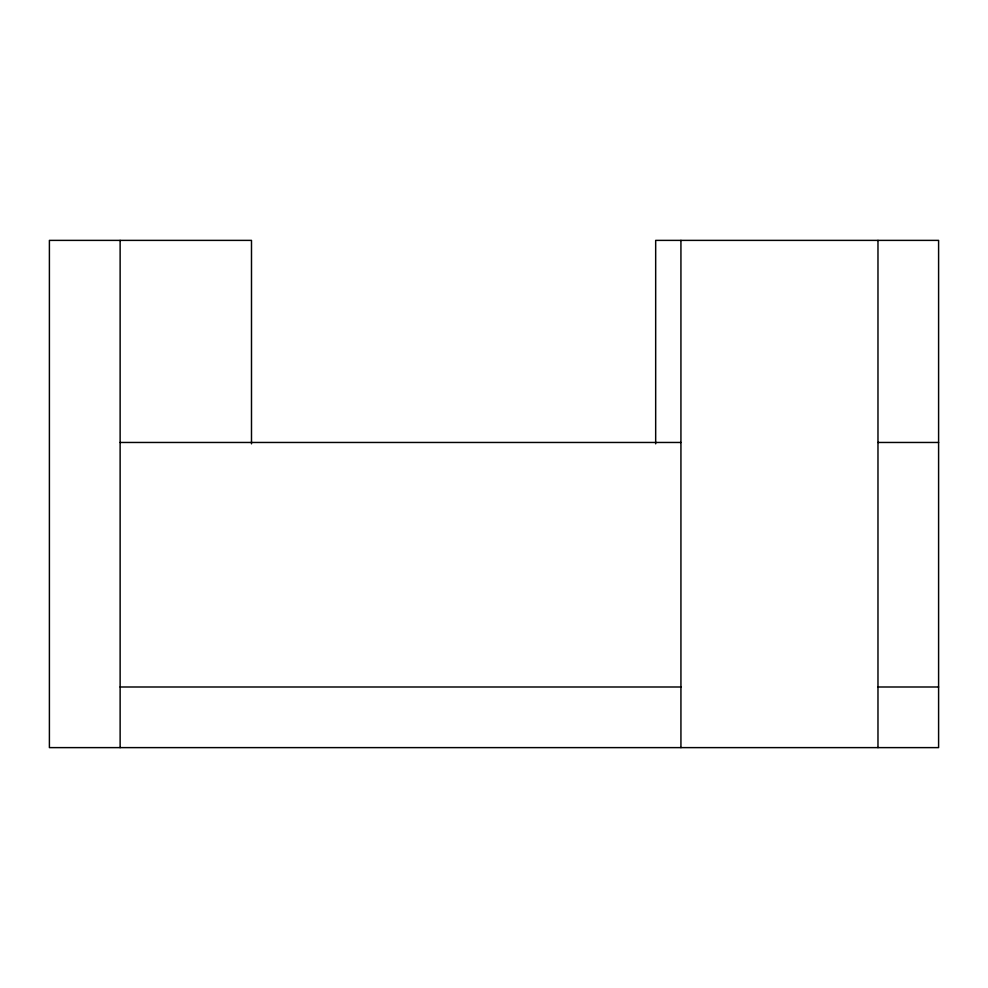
<?xml version="1.0" encoding="UTF-8"?>
<svg xmlns="http://www.w3.org/2000/svg" width="988" height="988" viewBox="0 0 988 988"><rect width="100%" height="100%" fill="white"/><g stroke="black" fill="none" stroke-linecap="round" stroke-linejoin="round"><path stroke-width="1.48" d="M120.03 442.463L680.93 442.463M877.974 442.463L938.6 442.463M120.128 686.993L680.93 686.993M877.974 686.993L938.6 686.993M877.974 240.38L877.974 747.62M680.93 240.38L680.93 747.62M655.674 443.834L655.674 240.38L938.6 240.38L938.6 747.62L49.4 747.62L49.4 240.38L251.495 240.38L251.495 443.834M120.128 240.38L120.128 747.62"/></g></svg>
